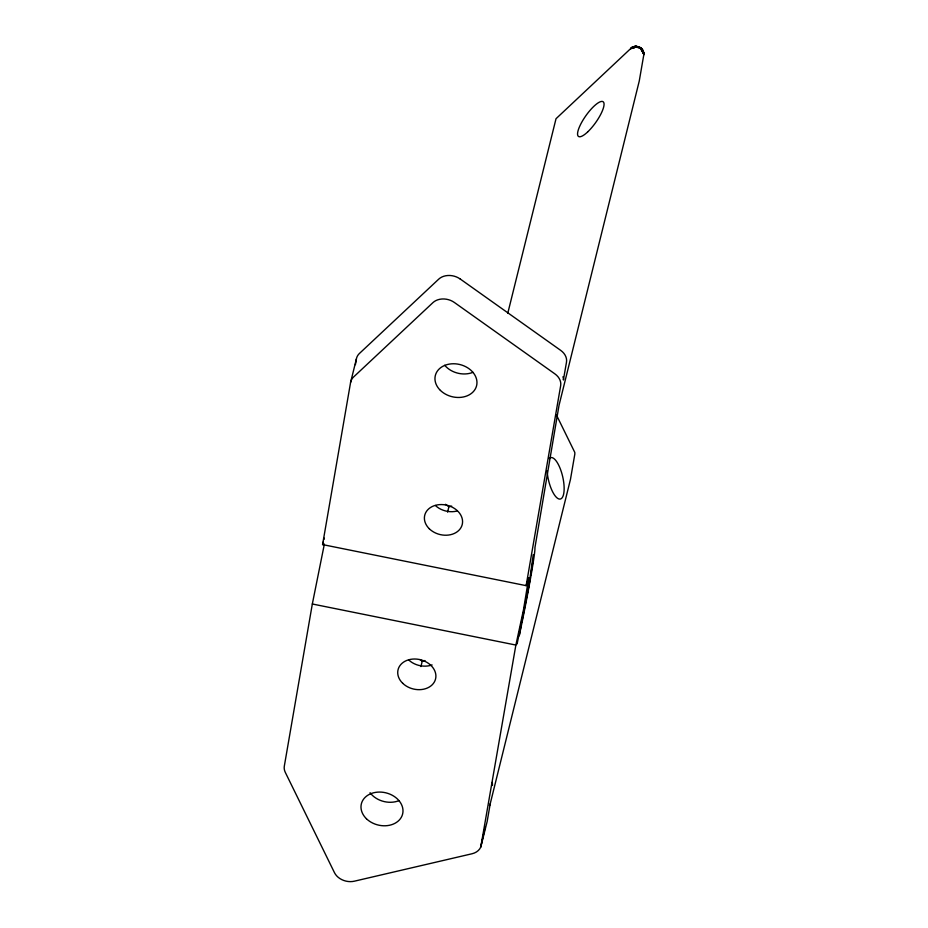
<?xml version="1.0" encoding="UTF-8"?>
<svg xmlns="http://www.w3.org/2000/svg" width="928" height="928" viewBox="0 0 928 928"><rect width="100%" height="100%" fill="white"/><g stroke="black" fill="none" stroke-linecap="round" stroke-linejoin="round"><path stroke-width="1.39" d="M630.796 48.476C635.668 43.488 644.554 48.256 643.73 54.81C644.763 48.012 635.506 43.593 630.796 48.476L556.023 118.714L507.778 313.258M643.707 54.59C644.368 48.198 635.819 43.813 631.086 48.256L635.355 46.458L638.615 46.945L642.57 49.938L643.765 54.798L643.162 51.063L641.828 51.492M528.74 577.796L523.473 609.847L515.875 645.053L480.762 847.032A15.463 12.041 13.9 0 1 471.992 853.772L354.403 881.182A15.451 12.041 13.9 0 1 334.474 872.668L285.337 772.444A15.463 12.052 13.9 0 1 284.328 766.087L312.33 603.989L324.371 544.063M517.221 642.478L517.116 643.928L529.018 585.023L533.229 554.747M643.73 54.81C643.614 50.472 643.522 54.856 643.707 52.966M532.788 562.066L530.712 575.325M528.74 577.726L526.13 585.649L322.584 544.585L350.575 382.487L356.387 358.985A15.463 12.041 13.8 0 1 359.449 353.452L438.724 279.142A15.451 12.029 13.9 0 1 460.149 278.968M355.412 364.669L356.387 358.985M526.13 585.649L560.663 385.677A15.463 12.041 13.9 0 0 554.874 373.868L454.349 302.458A15.451 12.052 13.9 0 0 432.912 302.644L353.626 376.954A15.463 12.041 13.8 0 0 350.575 382.487M556.359 414.828L574.78 452.377L574.85 453.989L570.476 479.335L490.239 803.694L487.154 821.512L480.762 847.032L485.24 826.744M530.097 578.898L529.285 583.515M643.649 55.645L639.264 80.991L559.027 405.35L534.934 547.636A69.554 2.436 -78.6 0 1 521.872 623.233L519.216 635.866L520.782 627.177M528.554 587.54L521.71 622.653M447.586 512.105L448.908 506.734L451.658 506.096M420.906 666.559L422.24 661.188L424.978 660.55M643.324 52.583L642.466 51.608C641.12 46.435 636.469 45.414 632.119 47.595C630.727 46.319 644.682 46.458 640.61 49.52L641.376 48.5L636.504 46.528L640.83 48.024L643.556 53.186C641.735 51.214 643.382 48.488 639.717 48.279M323.269 541.964L322.584 544.585M639.728 47.49C641.225 49.799 640.239 46.98 637.861 47.258M324.359 538.17L323.918 539.516M631.423 48.047L634.265 47.038L633.082 47.757M638.058 47.769L638.742 46.876L639.415 47.583M641.306 49.718L640.668 48.21M635.483 46.922C634.543 46.029 630.611 48.07 632.014 48.128L634.137 46.678L636.91 46.783L634.439 46.562L630.785 48.778L632.861 47.084L637.432 46.841M632.71 47.421L634.566 47.467L632.188 47.804L634.265 47.038M638.673 47.56L638.07 46.655L639.056 47.769M643.208 53.093L643.174 51.168L640.854 48.929M632.188 47.804L633.975 47.282M642.814 51.481L641.236 48.65M642.617 52.27L643.417 51.701L642.199 50.437M634.717 46.771L633.917 46.899L635.924 46.818M312.33 603.989L515.875 645.053M634.485 47.699L634.056 47.896M641.097 49.312L642.918 50.553L641.503 50.135M460.16 278.957L560.686 350.366A15.463 12.052 13.8 0 1 566.486 362.175L563.4 380.004A7.726 6.02 13.9 0 0 562.902 376.826M445.486 504.31L448.908 506.734M419.955 659.564L422.24 661.188M642.466 51.608L641.724 50.599M492.292 782.339L492.513 785.448M490.239 803.694A7.726 6.02 13.8 0 1 489.427 805.632M549.19 458.652A21.251 7.296 77 0 1 562.623 476.4A21.251 7.296 77 0 1 558.702 498.893A21.251 7.296 77 0 1 547.091 470.728M472.99 372.314A21.251 16.553 13.9 0 1 444.698 365.261M399.028 800.632A21.251 16.565 13.9 0 1 370.04 792.709M432.1 664.935A19.314 15.045 13.9 0 1 408.68 659.936M456.785 511.084A19.314 15.045 13.9 0 1 435.36 505.493M587.598 131.996A21.251 5.974 -54.6 0 0 603.548 102.184A21.251 5.974 -54.6 0 0 581.299 123.064A21.251 5.974 -54.6 0 0 587.598 131.996M440.417 390.421A21.251 16.553 13.9 0 0 475.971 387.591A21.251 16.553 13.9 0 0 451.495 363.834A21.251 16.553 13.9 0 0 440.417 390.421M366.432 818.74A21.251 16.565 13.8 0 0 401.998 815.898A21.251 16.565 13.8 0 0 377.534 792.141A21.251 16.565 13.8 0 0 366.432 818.74M402.682 683.263A19.314 15.057 13.9 0 0 435 680.676A19.314 15.057 13.9 0 0 412.74 659.077A19.314 15.057 13.9 0 0 402.682 683.263M429.351 528.821A19.314 15.057 13.9 0 0 461.668 526.234A19.314 15.057 13.9 0 0 439.408 504.635A19.314 15.057 13.9 0 0 429.351 528.821"/></g></svg>
